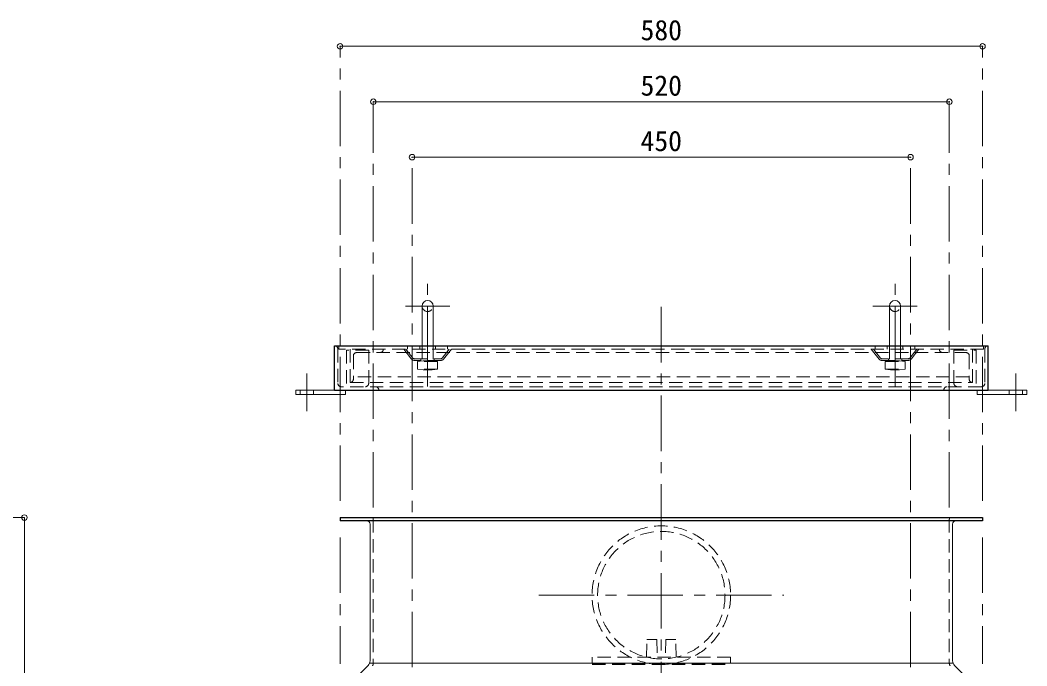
# Model space of a CAD drawing. Units: millimetres at full size, sheet at 1:10; details may follow other scales. Extents: x -2093 to 1957, y -1409 to 1401.
# Drawn here: x -71 to 837, y -532 to 50 of the extents above; entities that cross this region are included whole.
import ezdxf
from ezdxf.enums import TextEntityAlignment as Align

# ---------------------------------------------------------------- set-up
doc = ezdxf.new("R2010")
doc.units = ezdxf.units.MM
doc.header["$LTSCALE"] = 10
doc.header["$PDMODE"] = 32
doc.header["$PDSIZE"] = 5
doc.linetypes.add('CHAIN1', pattern=[8, 5, -1, 1, -1])
doc.linetypes.add('DASHED1', pattern=[1.8, 1.2, -0.6])
doc.layers.add('0-0_ﾚｲﾔ1', color=4, linetype='Continuous', lineweight=9)
doc.styles.add('ＭＳ ゴシック', font='')
doc.styles.get('ＭＳ ゴシック').set_extended_font_data('MS Gothic')

msp = doc.modelspace()

# ---------------------------------------------------------------- linework, layer by layer
at = {"layer": '0-0_ﾚｲﾔ1', "linetype": 'CHAIN1'}
for p, q in [((217.35, -383.74), (217.35, 26.26)), ((797.35, -383.74), (797.35, 26.26)), ((247.35, -389.74), (247.35, -23.74)), ((767.35, -389.74), (767.35, -23.74)), ((282.35, -533.74), (282.35, -73.74)), ((732.35, -533.74), (732.35, -73.74)), ((296.35, -257.94), (296.35, -187.94)), ((718.35, -257.94), (718.35, -187.94)), ((276.35, -207.94), (316.35, -207.94)), ((507.35, -1138.74), (507.35, -208.74)), ((738.35, -207.94), (698.35, -207.94)), ((187.35, -302.74), (187.35, -268.74)), ((296.35, -280.44), (296.35, -264.94)), ((718.35, -280.44), (718.35, -264.94)), ((827.35, -302.74), (827.35, -268.74)), ((-502.65, -398.74), (-67.65, -398.74)), ((217.35, -416.74), (217.35, -530.74)), ((797.35, -416.74), (797.35, -530.74)), ((396.85, -468.74), (617.85, -468.74))]:
    msp.add_line(p, q, dxfattribs=at)
at = {"layer": '0-0_ﾚｲﾔ1'}
for p, q in [((797.35, 26.26), (217.35, 26.26)), ((247.35, -23.74), (767.35, -23.74)), ((732.35, -73.74), (282.35, -73.74)), ((291.35, -207.94), (291.35, -243.74)), ((301.35, -207.94), (301.35, -243.74)), ((713.35, -207.94), (713.35, -243.74)), ((723.35, -207.94), (723.35, -243.74)), ((212.35, -283.74), (177.35, -283.74)), ((177.35, -287.74), (177.35, -283.74)), ((222.35, -287.74), (177.35, -287.74)), ((222.35, -287.74), (222.35, -283.74)), ((792.35, -287.74), (792.35, -283.74)), ((802.35, -283.74), (837.35, -283.74)), ((-67.65, -398.74), (-67.65, -1098.74))]:
    msp.add_line(p, q, dxfattribs=at)
at = {"layer": '0-0_ﾚｲﾔ1', "color": 5, "lineweight": 25}
for p, q in [((212.35, -243.74), (802.35, -243.74)), ((212.35, -283.74), (212.35, -243.74)), ((802.35, -283.74), (802.35, -243.74)), ((212.35, -283.74), (802.35, -283.74)), ((217.35, -398.74), (217.35, -401.74)), ((217.35, -398.74), (797.35, -398.74)), ((797.35, -398.74), (797.35, -401.74)), ((797.35, -401.74), (217.35, -401.74))]:
    msp.add_line(p, q, dxfattribs=at)
at = {"layer": '0-0_ﾚｲﾔ1', "linetype": 'DASHED1'}
for p, q in [((216.35, -243.74), (216.35, -246.94)), ((278.35, -243.74), (278.35, -246.94)), ((289.35, -243.74), (289.35, -246.94)), ((291.35, -243.74), (291.35, -257.54)), ((301.35, -243.74), (301.35, -257.54)), ((303.35, -243.74), (303.35, -246.94)), ((314.35, -243.74), (314.35, -246.94)), ((700.35, -243.74), (700.35, -246.94)), ((711.35, -243.74), (711.35, -246.94)), ((713.35, -243.74), (713.35, -257.54)), ((723.35, -243.74), (723.35, -257.54)), ((725.35, -243.74), (725.35, -246.94)), ((736.35, -243.74), (736.35, -246.94)), ((798.35, -243.74), (798.35, -246.94)), ((798.35, -246.94), (216.35, -246.94)), ((226.35, -246.94), (226.35, -280.74)), ((229.35, -252.94), (229.35, -273.94)), ((232.35, -249.94), (782.35, -249.94)), ((243.15, -277.74), (243.15, -247.74)), ((281.95, -255.82), (274.85, -246.94)), ((283.12, -254.88), (276.77, -246.94)), ((309.58, -254.88), (315.93, -246.94)), ((310.75, -255.82), (317.85, -246.94)), ((703.95, -255.82), (696.85, -246.94)), ((705.12, -254.88), (698.77, -246.94)), ((731.58, -254.88), (737.93, -246.94)), ((732.75, -255.82), (739.85, -246.94)), ((771.55, -277.74), (771.55, -247.74)), ((785.35, -252.94), (785.35, -273.94)), ((788.35, -246.94), (788.35, -280.74)), ((284.3, -255.44), (308.41, -255.44)), ((308.41, -256.94), (284.3, -256.94)), ((287.35, -257.94), (292.35, -257.44)), ((287.35, -264.94), (287.35, -257.94)), ((305.35, -257.94), (287.35, -257.94)), ((290.35, -255.44), (290.35, -256.94)), ((292.35, -257.44), (296.35, -257.94)), ((300.35, -257.44), (292.35, -257.44)), ((296.35, -257.94), (300.35, -257.44)), ((296.35, -257.94), (296.35, -264.94)), ((300.35, -257.44), (305.35, -257.94)), ((302.35, -255.44), (302.35, -256.94)), ((305.35, -264.94), (305.35, -257.94)), ((730.41, -255.44), (706.3, -255.44)), ((706.3, -256.94), (730.41, -256.94)), ((714.35, -257.44), (709.35, -257.94)), ((709.35, -257.94), (727.35, -257.94)), ((709.35, -264.94), (709.35, -257.94)), ((712.35, -255.44), (712.35, -256.94)), ((714.35, -257.44), (722.35, -257.44)), ((718.35, -257.94), (714.35, -257.44)), ((722.35, -257.44), (718.35, -257.94)), ((718.35, -257.94), (718.35, -264.94)), ((727.35, -257.94), (722.35, -257.44)), ((724.35, -255.44), (724.35, -256.94)), ((727.35, -264.94), (727.35, -257.94)), ((785.35, -271.94), (229.35, -271.94)), ((292.35, -265.44), (287.35, -264.94)), ((305.35, -264.94), (287.35, -264.94)), ((296.35, -264.94), (292.35, -265.44)), ((300.35, -265.44), (292.35, -265.44)), ((300.35, -265.44), (296.35, -264.94)), ((305.35, -264.94), (300.35, -265.44)), ((709.35, -264.94), (714.35, -265.44)), ((709.35, -264.94), (727.35, -264.94)), ((714.35, -265.44), (718.35, -264.94)), ((714.35, -265.44), (722.35, -265.44)), ((718.35, -264.94), (722.35, -265.44)), ((722.35, -265.44), (727.35, -264.94)), ((226.35, -276.94), (788.35, -276.94)), ((181.35, -287.74), (181.35, -283.74)), ((193.35, -287.74), (193.35, -283.74)), ((821.35, -287.74), (821.35, -283.74)), ((833.35, -287.74), (833.35, -283.74)), ((247.35, -400.24), (247.35, -530.37)), ((767.35, -400.24), (767.35, -530.37)), ((493.85, -524.74), (494.35, -508.74)), ((503.35, -508.74), (494.35, -508.74)), ((503.35, -508.74), (503.85, -524.74)), ((511.35, -508.74), (510.85, -524.74)), ((511.35, -508.74), (520.35, -508.74)), ((520.85, -524.74), (520.35, -508.74)), ((444.85, -524.74), (444.85, -530.24)), ((569.85, -524.74), (444.85, -524.74)), ((569.85, -530.24), (569.85, -524.74)), ((444.85, -530.24), (569.85, -530.24)), ((444.85, -531.24), (569.85, -531.24))]:
    msp.add_line(p, q, dxfattribs=at)
at = {"layer": '0-0_ﾚｲﾔ1', "color": 7, "linetype": 'DASHED1', "lineweight": 18}
for p, q in [((215.35, -246.74), (215.35, -277.74)), ((799.35, -246.74), (799.35, -277.74)), ((796.35, -280.74), (218.35, -280.74))]:
    msp.add_line(p, q, dxfattribs=at)
at = {"layer": '0-0_ﾚｲﾔ1', "color": 7, "lineweight": 18}
for p, q in [((244.35, -527.92), (244.35, -404.74)), ((770.35, -527.92), (770.35, -404.74)), ((231.07, -543.94), (242.64, -532.12)), ((243.91, -530.19), (770.8, -530.19)), ((783.64, -543.94), (772.07, -532.12))]:
    msp.add_line(p, q, dxfattribs=at)
at = {"layer": '0-0_ﾚｲﾔ1', "linetype": 'DASHED1'}
for points in [[(243.15, -247.74), (223.15, -247.74), (223.15, -280.74)], [(771.55, -247.74), (791.55, -247.74), (791.55, -280.74)]]:
    msp.add_lwpolyline(points, dxfattribs=at)
at = {"layer": '0-0_ﾚｲﾔ1'}
msp.add_lwpolyline([(792.35, -287.74), (837.35, -287.74), (837.35, -283.74)], dxfattribs=at)
at = {"layer": '0-0_ﾚｲﾔ1', "linetype": 'DASHED1'}
for radius in [62.5, 57.5]:
    msp.add_circle((507.35, -468.74), radius, dxfattribs=at)
at = {"layer": '0-0_ﾚｲﾔ1'}
for centre in [(296.35, -207.94), (718.35, -207.94)]:
    msp.add_arc(centre, 5, 0, 180, dxfattribs=at)
at = {"layer": '0-0_ﾚｲﾔ1', "linetype": 'DASHED1'}
for centre, radius, start, end in [((296.35, -207.94), 5, 180, 0), ((718.35, -207.94), 5, 180, 0), ((232.35, -252.94), 3, 90, 180), ((253.35, -246.94), 3, 270, 0), ((761.35, -246.94), 3, 180, 270), ((782.35, -252.94), 3, 0, 90), ((284.3, -253.94), 3, 218.65981, 270), ((284.3, -253.94), 1.5, 218.65981, 270), ((308.41, -253.94), 1.5, 270, 321.34019), ((308.41, -253.94), 3, 270, 321.34019), ((706.3, -253.94), 3, 218.65981, 270), ((706.3, -253.94), 1.5, 218.65981, 270), ((730.41, -253.94), 1.5, 270, 321.34019), ((730.41, -253.94), 3, 270, 321.34019), ((226.35, -273.94), 3, 270, 0), ((240.15, -277.74), 3, 270, 0), ((774.55, -277.74), 3, 180, 270), ((788.35, -273.94), 3, 180, 270), ((245.85, -400.24), 1.5, 0, 90), ((768.85, -400.24), 1.5, 90, 180), ((244.35, -530.37), 3, 315.6053, 0), ((770.35, -530.37), 3, 180, 224.3947)]:
    msp.add_arc(centre, radius, start, end, dxfattribs=at)
at = {"layer": '0-0_ﾚｲﾔ1', "color": 7, "linetype": 'DASHED1', "lineweight": 18}
for centre, start, end in [((212.35, -246.74), 0, 90), ((802.35, -246.74), 90, 180), ((218.35, -277.74), 180, 270), ((249.35, -283.74), 0, 90), ((765.35, -283.74), 90, 180), ((796.35, -277.74), 270, 0)]:
    msp.add_arc(centre, 3, start, end, dxfattribs=at)
at = {"layer": '0-0_ﾚｲﾔ1', "color": 7, "lineweight": 18}
for centre, radius, start, end in [((241.35, -404.74), 3, 0, 90), ((773.35, -404.74), 3, 90, 180), ((238.35, -527.92), 6, 315.6053, 360), ((776.35, -527.92), 6, 180, 224.3947)]:
    msp.add_arc(centre, radius, start, end, dxfattribs=at)
at = {"layer": '0-0_ﾚｲﾔ1', "color": 1}
for p in [(217.35, 26.26), (797.35, 26.26), (247.35, -23.74), (767.35, -23.74), (282.35, -73.74), (732.35, -73.74), (-67.65, -398.74)]:
    msp.add_point(p, dxfattribs=at)

# ---------------------------------------------------------------- texts
at = {"layer": '0-0_ﾚｲﾔ1', "color": 7, "style": 'ＭＳ ゴシック'}
for s, p in [('580', (488.6, 26.26)), ('520', (488.6, -23.74)), ('450', (488.6, -73.74))]:
    msp.add_text(s, height=18.33, dxfattribs=at).set_placement(p, align=Align.BOTTOM_LEFT)

doc.saveas('drawing.dxf')
